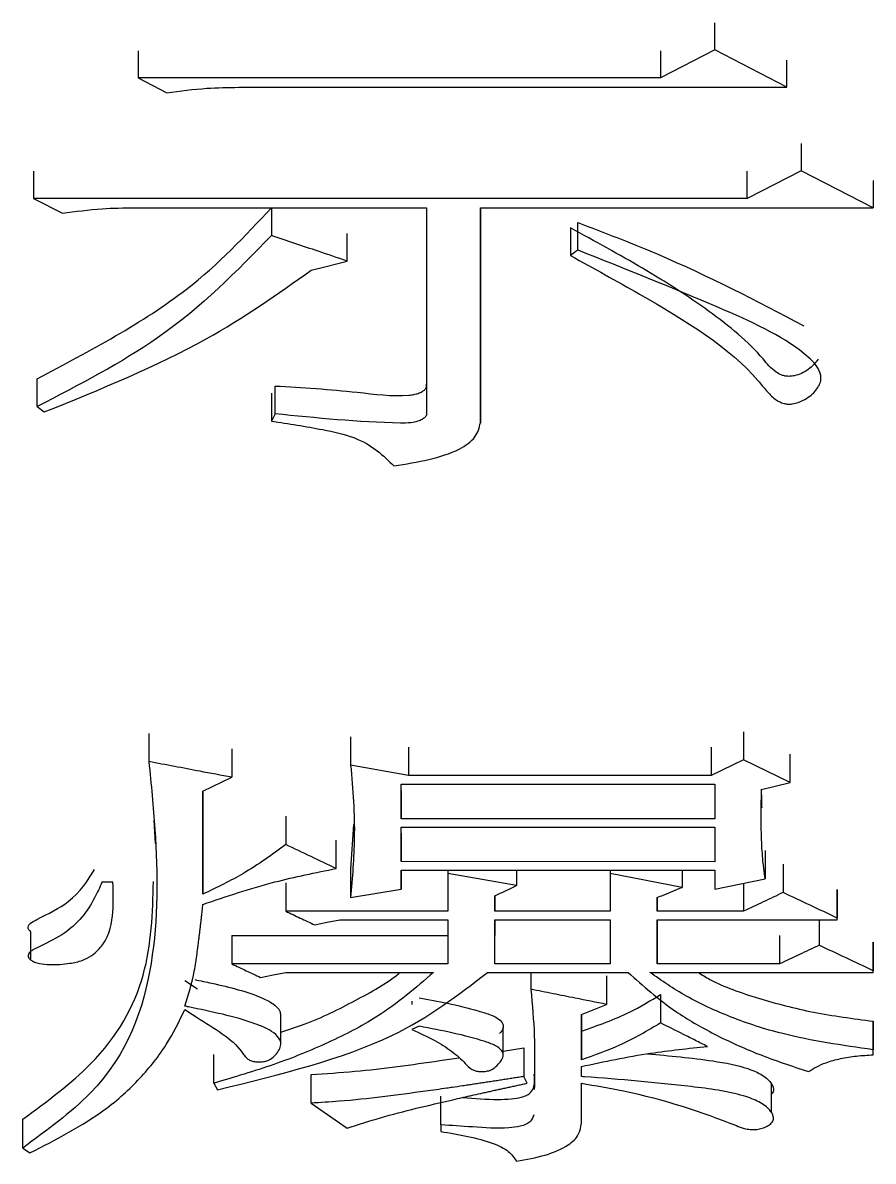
# Model space of a CAD drawing. Header units: millimetres. Extents: x 2126 to 3741, y 477 to 1658.
# Drawn here: x 2355.488 to 2358.041, y 823.258 to 826.674 of the extents above; entities that cross this region are included whole.
import ezdxf

# ---------------------------------------------------------------- set-up
doc = ezdxf.new("R2010")
doc.units = ezdxf.units.MM

msp = doc.modelspace()

# ---------------------------------------------------------------- linework, layer by layer
at = {"color": 7, "linetype": 'Continuous', "lineweight": 25}
for p, q in [((2357.565, 826.5925), (2357.565, 826.674)), ((2355.8342, 826.59), (2355.8342, 826.5084)), ((2357.565, 826.5925), (2357.4027, 826.5084)), ((2357.4027, 826.59), (2357.4027, 826.5084)), ((2357.7813, 826.4804), (2357.565, 826.5925)), ((2357.7813, 826.4804), (2357.7813, 826.5621)), ((2355.8342, 826.5084), (2355.9207, 826.4636)), ((2357.8246, 826.3117), (2357.8246, 826.2297)), ((2357.8246, 826.2297), (2357.6623, 826.1465)), ((2358.0409, 826.1189), (2357.8246, 826.2297)), ((2355.5205, 826.2288), (2355.5205, 826.1466)), ((2357.6623, 826.1465), (2357.6623, 826.2288)), ((2358.0409, 826.2011), (2358.0409, 826.1189)), ((2355.5205, 826.1466), (2355.607, 826.1023)), ((2357.6623, 826.1465), (2355.5205, 826.1466)), ((2355.8234, 826.1189), (2356.6996, 826.1189)), ((2356.2344, 826.1188), (2356.2344, 826.0361)), ((2356.6996, 826.1189), (2356.6996, 825.5062)), ((2356.8618, 826.1189), (2358.0409, 826.1189)), ((2356.8618, 825.4738), (2356.8618, 826.1189)), ((2356.8618, 826.1189), (2356.8618, 825.5572)), ((2357.1323, 826.0583), (2357.1323, 825.9756)), ((2357.1539, 825.9921), (2357.1539, 826.0748)), ((2356.4616, 825.959), (2356.4616, 826.0415)), ((2355.5313, 825.5225), (2355.5313, 825.6058)), ((2356.2453, 825.5009), (2356.2453, 825.5842)), ((2356.6996, 825.5896), (2356.6996, 825.5062)), ((2356.8618, 825.5572), (2356.8618, 825.4738)), ((2355.5313, 825.5225), (2355.5529, 825.5063)), ((2356.2453, 825.5009), (2356.2344, 825.4792)), ((2355.8666, 824.542), (2355.8666, 824.4573)), ((2356.4724, 824.5315), (2356.4724, 824.4469)), ((2357.6515, 824.5471), (2357.6515, 824.4625)), ((2356.1155, 824.4952), (2356.1155, 824.4105)), ((2356.6455, 824.5004), (2356.6455, 824.4157)), ((2357.5542, 824.5004), (2357.5542, 824.4157)), ((2357.6515, 824.4625), (2357.5542, 824.4157)), ((2357.7921, 824.3949), (2357.6515, 824.4625)), ((2357.7921, 824.3949), (2357.7921, 824.4796)), ((2356.6455, 824.4157), (2356.4724, 824.4469)), ((2356.0289, 824.3689), (2356.1155, 824.4105)), ((2356.6239, 824.3897), (2357.565, 824.3897)), ((2356.6239, 824.2861), (2356.6239, 824.3897)), ((2356.6239, 824.371), (2356.6239, 824.3897)), ((2357.5542, 824.4157), (2356.6455, 824.4157)), ((2357.565, 824.3897), (2357.565, 824.2861)), ((2357.7056, 824.3741), (2357.7921, 824.3949)), ((2356.0289, 824.0596), (2356.0289, 824.3689)), ((2356.0289, 824.3689), (2356.0289, 824.1448)), ((2356.6239, 824.371), (2356.6239, 824.2861)), ((2355.8865, 824.212), (2355.8823, 824.282)), ((2357.565, 824.2861), (2356.6239, 824.2861)), ((2356.4807, 824.269), (2356.4724, 824.1346)), ((2356.6239, 824.2602), (2357.565, 824.2602)), ((2356.6239, 824.1572), (2356.6239, 824.2602)), ((2356.6239, 824.2422), (2356.6239, 824.2602)), ((2357.565, 824.2602), (2357.565, 824.1571)), ((2356.4292, 824.1366), (2356.4292, 824.2217)), ((2356.6239, 824.2422), (2356.6239, 824.1572)), ((2357.7164, 824.1909), (2357.7164, 824.1058)), ((2357.565, 824.1571), (2356.6239, 824.1572)), ((2357.7705, 824.1499), (2357.7705, 824.0647)), ((2356.0289, 824.1448), (2356.0289, 824.0596)), ((2356.4724, 824.1346), (2356.4724, 824.0494)), ((2356.6239, 824.1315), (2357.565, 824.1314)), ((2356.6239, 824.075), (2356.6239, 824.1315)), ((2356.6239, 824.1315), (2356.6239, 824.075)), ((2356.7645, 824.1315), (2356.7645, 824.1212)), ((2356.7645, 824.1212), (2356.7645, 824.0084)), ((2356.97, 824.1314), (2356.97, 824.0852)), ((2357.2513, 824.1314), (2357.2513, 824.1212)), ((2357.2513, 824.1212), (2357.2513, 824.0084)), ((2357.4676, 824.1314), (2357.4676, 824.0801)), ((2357.565, 824.1314), (2357.565, 824.075)), ((2355.7585, 824.0955), (2355.726, 824.0955)), ((2356.2777, 824.0937), (2356.2777, 824.0084)), ((2357.565, 824.075), (2357.7164, 824.1058)), ((2357.6515, 824.0926), (2357.6515, 824.0084)), ((2355.7603, 824.0475), (2355.7603, 824.048)), ((2356.4724, 824.0494), (2356.6239, 824.075)), ((2356.9051, 824.0084), (2356.9051, 824.0545)), ((2356.9051, 824.0545), (2356.9051, 824.0084)), ((2357.3919, 824.0084), (2357.3919, 824.0494)), ((2357.3919, 824.0494), (2357.3919, 824.0084)), ((2357.9328, 824.0733), (2357.9328, 823.988)), ((2357.9328, 824.0682), (2357.9328, 824.0733)), ((2357.9328, 823.9829), (2357.9328, 824.0682)), ((2356.7645, 824.0084), (2356.2777, 824.0084)), ((2356.44, 823.9829), (2356.7645, 823.9829)), ((2356.7645, 823.9829), (2356.7645, 823.8504)), ((2357.2513, 824.0084), (2356.9051, 824.0084)), ((2356.9051, 823.9829), (2357.2513, 823.9829)), ((2356.9051, 823.8504), (2356.9051, 823.9829)), ((2356.9051, 823.9829), (2356.9051, 823.9359)), ((2357.2513, 823.9829), (2357.2513, 823.8504)), ((2357.6515, 824.0084), (2357.3919, 824.0084)), ((2357.3919, 823.9829), (2357.9328, 823.9829)), ((2357.3919, 823.8504), (2357.3919, 823.9829)), ((2357.3919, 823.9829), (2357.3919, 823.9359)), ((2357.8787, 823.9829), (2357.8787, 823.9064)), ((2357.9328, 823.9829), (2357.9328, 823.988)), ((2355.5118, 823.9481), (2355.5118, 823.8621)), ((2356.1155, 823.9359), (2356.7645, 823.9359)), ((2356.9051, 823.8504), (2356.9051, 823.9359)), ((2357.3919, 823.9359), (2357.3919, 823.8504)), ((2357.7597, 823.9359), (2357.7597, 823.8504)), ((2358.041, 823.9156), (2358.041, 823.8301)), ((2358.041, 823.9106), (2358.041, 823.9156)), ((2358.041, 823.825), (2358.041, 823.9106)), ((2356.7645, 823.8504), (2356.1155, 823.8504)), ((2357.2513, 823.8504), (2356.9051, 823.8504)), ((2357.7597, 823.8504), (2357.3919, 823.8504)), ((2356.2777, 823.8251), (2356.7212, 823.8251)), ((2356.8835, 823.8251), (2357.3054, 823.825)), ((2357.0133, 823.8251), (2357.0133, 823.7744)), ((2357.2405, 823.8145), (2357.2405, 823.7288)), ((2357.3703, 823.825), (2358.041, 823.825)), ((2358.041, 823.825), (2358.041, 823.8301)), ((2356.0127, 823.7744), (2355.9749, 823.7994)), ((2356.6564, 823.7389), (2356.6564, 823.7289)), ((2357.1648, 823.6985), (2357.2405, 823.7288)), ((2356.2627, 823.6104), (2356.2627, 823.6967)), ((2357.1648, 823.5626), (2357.1648, 823.6985)), ((2357.1648, 823.6985), (2357.1648, 823.6485)), ((2356.678, 823.6632), (2356.6564, 823.6532)), ((2356.9303, 823.5728), (2356.9303, 823.6592)), ((2357.1648, 823.6485), (2357.1648, 823.5626)), ((2358.041, 823.5777), (2358.041, 823.6635)), ((2356.9303, 823.589), (2356.9917, 823.5984)), ((2356.9917, 823.5984), (2356.9917, 823.5125)), ((2358.041, 823.5777), (2358.041, 823.5927)), ((2357.0239, 823.5594), (2357.0239, 823.4958)), ((2357.1648, 823.5125), (2357.1648, 823.5425)), ((2357.1648, 823.5125), (2357.1648, 823.5425)), ((2356.3535, 823.4325), (2356.3535, 823.5185)), ((2357.0025, 823.4924), (2356.9917, 823.5125)), ((2356.0614, 823.4925), (2356.0722, 823.4725)), ((2357.1648, 823.3727), (2357.1648, 823.4925)), ((2357.7354, 823.4047), (2357.7354, 823.4913)), ((2356.3535, 823.4325), (2356.4616, 823.3577)), ((2356.7429, 823.3676), (2356.7429, 823.4537)), ((2357.1648, 823.3727), (2357.1648, 823.4588)), ((2355.4882, 823.298), (2355.4882, 823.3842)), ((2356.7429, 823.3676), (2356.7429, 823.3478))]:
    msp.add_line(p, q, dxfattribs=at)
at = {"color": 7, "linetype": 'Continuous', "lineweight": 25, "flags": 128}
for points in [[(2357.4027, 826.5084), (2356.8557, 826.5084), (2355.8342, 826.5084)], [(2356.1371, 826.4804), (2356.684, 826.4804), (2357.7813, 826.4804)], [(2357.1539, 825.9921), (2357.1484, 825.9879), (2357.1404, 825.9817), (2357.1323, 825.9756)], [(2356.3534, 825.9315), (2356.399, 825.9431), (2356.4303, 825.9511), (2356.4616, 825.959)], [(2356.2344, 825.5624), (2356.2344, 825.5287), (2356.2344, 825.504), (2356.2344, 825.4792)], [(2356.2777, 824.2936), (2356.2777, 824.2722), (2356.2777, 824.2507), (2356.2777, 824.2087)], [(2356.97, 824.0852), (2356.8673, 824.1032), (2356.7645, 824.1212)], [(2357.4676, 824.0801), (2357.3595, 824.1006), (2357.2513, 824.1212)], [(2356.3643, 823.9676), (2356.4021, 823.9752), (2356.44, 823.9829)], [(2356.1155, 823.9359), (2356.1155, 823.9146), (2356.1155, 823.8932), (2356.1155, 823.8718), (2356.1155, 823.8504)], [(2356.202, 823.8098), (2356.2399, 823.8174), (2356.2777, 823.8251)], [(2358.041, 823.6786), (2358.041, 823.65), (2358.041, 823.6214), (2358.041, 823.5927)], [(2358.041, 823.6635), (2358.041, 823.6686), (2358.041, 823.6719), (2358.041, 823.6753), (2358.041, 823.6786)], [(2356.0614, 823.4925), (2356.0614, 823.5279), (2356.0614, 823.5532), (2356.0614, 823.5784)], [(2355.4882, 823.2981), (2355.4989, 823.2906), (2355.5097, 823.2832)]]:
    msp.add_lwpolyline(points, dxfattribs=at)
at = {"color": 7, "linetype": 'Continuous', "lineweight": 25}
for points, knots in [([(2355.9207, 826.4636), (2355.9605, 826.4692), (2356.0316, 826.4791), (2356.1048, 826.48), (2356.1371, 826.4804)], [0, 0, 0, 0, 0.558835, 1, 1, 1, 1]), ([(2355.5313, 825.6058), (2355.6911, 825.6904), (2355.9741, 825.8401), (2356.1554, 826.0343), (2356.2344, 826.1188)], [0, 0, 0, 0, 0.564819, 1, 1, 1, 1]), ([(2355.607, 826.1023), (2355.6468, 826.1078), (2355.7179, 826.1177), (2355.7911, 826.1185), (2355.8234, 826.1189)], [0, 0, 0, 0, 0.558835, 1, 1, 1, 1]), ([(2357.876, 825.6645), (2357.8673, 825.6537), (2357.8546, 825.6379), (2357.8273, 825.6222), (2357.8081, 825.6153), (2357.791, 825.6128), (2357.7775, 825.6136), (2357.7629, 825.6179), (2357.7358, 825.6337), (2357.6815, 825.7043), (2357.5521, 825.8108), (2357.351, 825.9391), (2357.2054, 826.0185), (2357.1323, 826.0583)], [0, 0, 0, 0, 0.053519, 0.078913, 0.099418, 0.111233, 0.123161, 0.13324, 0.15266, 0.222251, 0.482284, 0.740165, 1, 1, 1, 1]), ([(2357.1539, 826.0748), (2357.2344, 826.044), (2357.4763, 825.9514), (2357.6901, 825.8397), (2357.8328, 825.7651)], [0, 0, 0, 0, 0.332449, 1, 1, 1, 1]), ([(2356.2344, 826.0361), (2356.1307, 825.929), (2355.9439, 825.736), (2355.6584, 825.5883), (2355.5313, 825.5225)], [0, 0, 0, 0, 0.554743, 1, 1, 1, 1]), ([(2356.4616, 825.959), (2356.4328, 825.9688), (2356.3805, 825.9865), (2356.3048, 826.0122), (2356.2578, 826.0282), (2356.2344, 826.0361)], [0, 0, 0, 0, 0.380598, 0.690299, 1, 1, 1, 1]), ([(2357.1323, 825.9756), (2357.2014, 825.9374), (2357.4092, 825.8226), (2357.626, 825.6898), (2357.7186, 825.5713), (2357.7392, 825.5497), (2357.7582, 825.5371), (2357.7717, 825.5314), (2357.7858, 825.5295), (2357.8003, 825.5305), (2357.8203, 825.5357), (2357.8481, 825.55), (2357.8752, 825.5749), (2357.888, 825.6069), (2357.8748, 825.6445), (2357.7895, 825.7255), (2357.5341, 825.841), (2357.2964, 825.9354), (2357.1543, 825.9919), (2357.1539, 825.9921)], [0, 0, 0, 0, 0.129751, 0.390615, 0.417722, 0.440785, 0.449026, 0.457344, 0.462695, 0.468033, 0.476543, 0.491684, 0.518141, 0.545407, 0.56857, 0.608449, 0.76773, 0.999424, 1, 1, 1, 1]), ([(2355.5529, 825.5063), (2355.7224, 825.575), (2356.0229, 825.6968), (2356.2531, 825.8603), (2356.3534, 825.9316)], [0, 0, 0, 0, 0.564156, 1, 1, 1, 1]), ([(2356.2453, 825.5842), (2356.3274, 825.5795), (2356.4608, 825.5717), (2356.601, 825.5516), (2356.6619, 825.5584), (2356.6754, 825.562), (2356.687, 825.5672), (2356.696, 825.5737), (2356.7001, 825.5802), (2356.7007, 825.5855), (2356.6998, 825.5882), (2356.6993, 825.5896)], [0, 0, 0, 0, 0.5054005, 0.8211614, 0.8510597, 0.8809448, 0.911279, 0.9411526, 0.9702444, 0.9848866, 1, 1, 1, 1]), ([(2356.2344, 825.4792), (2356.286, 825.4712), (2356.3704, 825.4581), (2356.485, 825.4332), (2356.5547, 825.3916), (2356.5865, 825.36), (2356.6022, 825.3444)], [0, 0, 0, 0, 0.34927, 0.57275, 0.788452, 1, 1, 1, 1]), ([(2356.6993, 825.5062), (2356.6999, 825.5043), (2356.7011, 825.5004), (2356.6986, 825.4937), (2356.692, 825.487), (2356.6777, 825.4788), (2356.653, 825.4727), (2356.5045, 825.4745), (2356.3697, 825.4882), (2356.2453, 825.5009)], [0, 0, 0, 0, 0.021761, 0.042896, 0.073473, 0.104863, 0.166644, 0.230755, 1, 1, 1, 1]), ([(2356.6022, 825.3444), (2356.6736, 825.3561), (2356.7717, 825.3722), (2356.8515, 825.4296), (2356.8584, 825.4592), (2356.8618, 825.4738)], [0, 0, 0, 0, 0.574617, 0.790317, 1, 1, 1, 1]), ([(2355.8666, 824.4573), (2355.8734, 824.3894), (2355.8936, 824.1857), (2355.8962, 823.8509), (2355.7827, 823.5139), (2355.5611, 823.3515), (2355.4882, 823.2981)], [0, 0, 0, 0, 0.166223, 0.498407, 0.834985, 1, 1, 1, 1]), ([(2356.1155, 824.4105), (2356.0837, 824.4164), (2356.0264, 824.4272), (2355.9434, 824.4428), (2355.8922, 824.4525), (2355.8666, 824.4573)], [0, 0, 0, 0, 0.382595, 0.691297, 1, 1, 1, 1]), ([(2356.4724, 824.4469), (2356.4757, 824.4104), (2356.4822, 824.3374), (2356.4852, 824.2046), (2356.4774, 824.109), (2356.4724, 824.0494)], [0, 0, 0, 0, 0.273666, 0.547375, 1, 1, 1, 1]), ([(2357.7164, 824.1058), (2357.7151, 824.1159), (2357.7131, 824.1311), (2357.709, 824.1667), (2357.707, 824.1948), (2357.7059, 824.2203), (2357.7056, 824.228), (2357.7054, 824.2356), (2357.7052, 824.2433), (2357.705, 824.251), (2357.7049, 824.2587), (2357.7047, 824.2663), (2357.7047, 824.2766), (2357.7046, 824.2868), (2357.7046, 824.2971), (2357.7047, 824.3047), (2357.7047, 824.3111), (2357.7048, 824.3163), (2357.7048, 824.3214), (2357.7049, 824.3265), (2357.7049, 824.3317), (2357.705, 824.3355), (2357.705, 824.3394), (2357.7051, 824.3432), (2357.7052, 824.3471), (2357.7052, 824.3509), (2357.7053, 824.3548), (2357.7053, 824.3586), (2357.7054, 824.3625), (2357.7055, 824.3676), (2357.7056, 824.3715), (2357.7056, 824.3741)], [0, 0, 0, 0, 0.114246, 0.171369, 0.39989, 0.428452, 0.457013, 0.485575, 0.514136, 0.542697, 0.571259, 0.59982, 0.628382, 0.685505, 0.714066, 0.742627, 0.771189, 0.785469, 0.79975, 0.828312, 0.842592, 0.856873, 0.871154, 0.885434, 0.899715, 0.913996, 0.928276, 0.942557, 0.956838, 0.971119, 1, 1, 1, 1]), ([(2357.7072, 824.3185), (2357.7066, 824.3349), (2357.706, 824.3531), (2357.7059, 824.3723), (2357.7058, 824.3742)], [0, 0, 0, 0, 0.900372, 1, 1, 1, 1]), ([(2356.2777, 824.2087), (2356.2367, 824.1785), (2356.1631, 824.1244), (2356.0702, 824.0795), (2356.0289, 824.0596)], [0, 0, 0, 0, 0.556386, 1, 1, 1, 1]), ([(2356.4292, 824.1366), (2356.4039, 824.1486), (2356.3534, 824.1726), (2356.303, 824.1966), (2356.2777, 824.2087)], [0, 0, 0, 0, 0.500003, 1, 1, 1, 1]), ([(2355.512, 823.9482), (2355.5116, 823.9484), (2355.5074, 823.9508), (2355.5042, 823.9568), (2355.5041, 823.9648), (2355.5121, 823.9746), (2355.5567, 823.997), (2355.6474, 824.0422), (2355.6828, 824.0998), (2355.7038, 824.1338)], [0, 0, 0, 0, 0.004285, 0.044915, 0.081169, 0.11319, 0.188589, 0.519994, 1, 1, 1, 1]), ([(2356.0289, 824.0289), (2356.0995, 824.0529), (2356.2261, 824.0959), (2356.3669, 824.1241), (2356.4292, 824.1366)], [0, 0, 0, 0, 0.557889, 1, 1, 1, 1]), ([(2355.4882, 823.3843), (2355.5613, 823.4381), (2355.7374, 823.5678), (2355.8731, 823.815), (2355.8779, 824.0035), (2355.8803, 824.0975)], [0, 0, 0, 0, 0.261969, 0.631985, 1, 1, 1, 1]), ([(2355.726, 824.0955), (2355.719, 824.0799), (2355.6943, 824.0247), (2355.6414, 823.9509), (2355.5503, 823.9087), (2355.5156, 823.8908), (2355.5062, 823.883), (2355.5035, 823.8753), (2355.5057, 823.8683), (2355.5124, 823.8615), (2355.5235, 823.8556), (2355.5426, 823.8503), (2355.5792, 823.8475), (2355.6238, 823.8499), (2355.668, 823.86), (2355.7034, 823.8791), (2355.7476, 823.927), (2355.7612, 824.0028), (2355.7602, 824.0656), (2355.7585, 824.0952), (2355.7585, 824.0955)], [0, 0, 0, 0, 0.0801741, 0.2833022, 0.3768882, 0.3951622, 0.4106034, 0.4221834, 0.4337475, 0.4459485, 0.4596218, 0.4747566, 0.5015385, 0.5546435, 0.5898789, 0.6251459, 0.6851674, 0.8527528, 0.9985461, 1, 1, 1, 1]), ([(2356.9051, 824.0545), (2356.9105, 824.0571), (2356.9241, 824.0635), (2356.9457, 824.0737), (2356.9619, 824.0814), (2356.97, 824.0852)], [0, 0, 0, 0, 0.250001, 0.625, 1, 1, 1, 1]), ([(2357.3919, 824.0494), (2357.3982, 824.0519), (2357.414, 824.0583), (2357.4392, 824.0686), (2357.4582, 824.0763), (2357.4676, 824.0801)], [0, 0, 0, 0, 0.2500006, 0.6249998, 1, 1, 1, 1]), ([(2357.7705, 824.0647), (2357.7507, 824.0553), (2357.711, 824.0366), (2357.6714, 824.0178), (2357.6515, 824.0084)], [0, 0, 0, 0, 0.5, 1, 1, 1, 1]), ([(2357.9328, 823.988), (2357.9057, 824.0008), (2357.8516, 824.0263), (2357.7976, 824.0519), (2357.7705, 824.0647)], [0, 0, 0, 0, 0.499999, 1, 1, 1, 1]), ([(2355.9749, 823.7238), (2355.9856, 823.7586), (2356.0017, 823.8108), (2356.0093, 823.8682), (2356.0127, 823.8925), (2356.0139, 823.9013), (2356.0148, 823.908), (2356.0157, 823.9146), (2356.0165, 823.9212), (2356.0172, 823.9268), (2356.0179, 823.9323), (2356.0184, 823.9367), (2356.019, 823.9411), (2356.0195, 823.9456), (2356.02, 823.95), (2356.0207, 823.9555), (2356.0212, 823.96), (2356.0218, 823.9655), (2356.0224, 823.9699), (2356.0229, 823.9744), (2356.0234, 823.9788), (2356.0239, 823.9832), (2356.0245, 823.9888), (2356.025, 823.9932), (2356.0256, 823.9988), (2356.0261, 824.0032), (2356.0267, 824.0088), (2356.0272, 824.0132), (2356.0277, 824.0176), (2356.0282, 824.0225), (2356.0286, 824.0263), (2356.0289, 824.0289)], [0, 0, 0, 0, 0.346641, 0.519778, 0.56306, 0.584702, 0.606343, 0.627984, 0.649625, 0.671267, 0.682087, 0.703729, 0.714549, 0.72537, 0.747011, 0.757832, 0.779473, 0.790294, 0.811935, 0.822756, 0.833576, 0.855218, 0.866038, 0.887679, 0.8985, 0.920141, 0.930962, 0.952603, 0.963424, 0.974244, 1, 1, 1, 1]), ([(2356.2777, 824.0084), (2356.2922, 824.0016), (2356.321, 823.988), (2356.3498, 823.9744), (2356.3643, 823.9676)], [0, 0, 0, 0, 0.499999, 1, 1, 1, 1]), ([(2357.8787, 823.9064), (2357.8589, 823.897), (2357.8192, 823.8784), (2357.7795, 823.8597), (2357.7597, 823.8504)], [0, 0, 0, 0, 0.5, 1, 1, 1, 1]), ([(2358.041, 823.8301), (2358.0139, 823.8428), (2357.9598, 823.8682), (2357.9057, 823.8937), (2357.8787, 823.9064)], [0, 0, 0, 0, 0.499999, 1, 1, 1, 1]), ([(2356.1155, 823.8504), (2356.1299, 823.8437), (2356.1587, 823.8301), (2356.1876, 823.8166), (2356.202, 823.8098)], [0, 0, 0, 0, 0.499999, 1, 1, 1, 1]), ([(2356.7212, 823.8251), (2356.6677, 823.7786), (2356.5788, 823.7016), (2356.4073, 823.6128), (2356.2435, 823.5463), (2356.1223, 823.5105), (2356.0614, 823.4925)], [0, 0, 0, 0, 0.333002, 0.552476, 0.774971, 1, 1, 1, 1]), ([(2356.0722, 823.4725), (2356.2607, 823.5188), (2356.5921, 823.6004), (2356.7957, 823.7573), (2356.8835, 823.8251)], [0, 0, 0, 0, 0.568507, 1, 1, 1, 1]), ([(2356.2627, 823.6459), (2356.2865, 823.6534), (2356.3689, 823.6797), (2356.4862, 823.74), (2356.5828, 823.7927), (2356.6194, 823.8239), (2356.6207, 823.8251)], [0, 0, 0, 0, 0.167036, 0.578659, 0.984572, 1, 1, 1, 1]), ([(2357.3054, 823.825), (2357.35, 823.7849), (2357.4238, 823.7184), (2357.5623, 823.6386), (2357.6954, 823.5775), (2357.7958, 823.5442), (2357.8463, 823.5275)], [0, 0, 0, 0, 0.333809, 0.553089, 0.775219, 1, 1, 1, 1]), ([(2358.041, 823.5927), (2357.9481, 823.6062), (2357.7961, 823.6281), (2357.6119, 823.6887), (2357.477, 823.751), (2357.4057, 823.8005), (2357.3703, 823.825)], [0, 0, 0, 0, 0.347456, 0.568585, 0.785979, 1, 1, 1, 1]), ([(2357.5149, 823.825), (2357.5266, 823.8178), (2357.5772, 823.7865), (2357.6958, 823.746), (2357.8598, 823.7021), (2357.9803, 823.6864), (2358.041, 823.6786)], [0, 0, 0, 0, 0.089873, 0.388521, 0.692316, 1, 1, 1, 1]), ([(2356.0043, 823.8032), (2356.0214, 823.7997), (2356.0924, 823.785), (2356.1778, 823.7639), (2356.2412, 823.7313), (2356.2607, 823.7129), (2356.2613, 823.7008), (2356.2615, 823.6967)], [0, 0, 0, 0, 0.158992, 0.663262, 0.79699, 0.931822, 1, 1, 1, 1]), ([(2357.0133, 823.7744), (2357.0175, 823.7276), (2357.0254, 823.6411), (2357.0246, 823.5408), (2357.0238, 823.4875), (2357.0236, 823.4735)], [0, 0, 0, 0, 0.464001, 0.859611, 1, 1, 1, 1]), ([(2357.2405, 823.7288), (2357.2091, 823.7351), (2357.1555, 823.7458), (2357.0798, 823.761), (2357.0355, 823.7699), (2357.0133, 823.7744)], [0, 0, 0, 0, 0.414509, 0.707253, 1, 1, 1, 1]), ([(2356.678, 823.749), (2356.7064, 823.7437), (2356.7671, 823.7325), (2356.839, 823.7146), (2356.8911, 823.6989), (2356.9182, 823.6857), (2356.9302, 823.6716), (2356.9317, 823.6561), (2356.9239, 823.6473), (2356.9193, 823.642)], [0, 0, 0, 0, 0.252048, 0.537307, 0.665125, 0.75448, 0.84452, 0.907668, 1, 1, 1, 1]), ([(2357.1648, 823.6485), (2357.215, 823.6662), (2357.304, 823.6977), (2357.3728, 823.7404), (2357.4027, 823.759)], [0, 0, 0, 0, 0.56494, 1, 1, 1, 1]), ([(2357.4027, 823.759), (2357.4027, 823.7518), (2357.4027, 823.7374), (2357.4027, 823.7088), (2357.4027, 823.6874), (2357.4027, 823.6733)], [0, 0, 0, 0, 0.252509, 0.505009, 1, 1, 1, 1]), ([(2355.5097, 823.2832), (2355.589, 823.3243), (2355.7187, 823.3914), (2355.843, 823.5061), (2355.9236, 823.6075), (2355.9578, 823.6784), (2355.9748, 823.7137)], [0, 0, 0, 0, 0.345608, 0.56562, 0.783503, 1, 1, 1, 1]), ([(2355.9749, 823.7137), (2355.987, 823.7056), (2356.0478, 823.6654), (2356.1272, 823.6207), (2356.1547, 823.5718), (2356.168, 823.5615), (2356.1798, 823.5576), (2356.1933, 823.556), (2356.2073, 823.5565), (2356.221, 823.5594), (2356.2353, 823.5662), (2356.2521, 823.5825), (2356.2663, 823.604), (2356.2584, 823.6294), (2356.233, 823.652), (2356.145, 823.6887), (2356.0507, 823.708), (2355.9784, 823.723), (2355.9749, 823.7238)], [0, 0, 0, 0, 0.066061, 0.330698, 0.377872, 0.393648, 0.409584, 0.423627, 0.439084, 0.455682, 0.472085, 0.502894, 0.574478, 0.61493, 0.665656, 0.740076, 0.987057, 1, 1, 1, 1]), ([(2357.4027, 823.6733), (2357.3636, 823.6499), (2357.2931, 823.6079), (2357.2043, 823.5766), (2357.1648, 823.5626)], [0, 0, 0, 0, 0.555111, 1, 1, 1, 1]), ([(2357.5434, 823.6028), (2357.5313, 823.6088), (2357.5072, 823.6209), (2357.4603, 823.6444), (2357.4255, 823.6619), (2357.4027, 823.6733)], [0, 0, 0, 0, 0.25711, 0.51422, 1, 1, 1, 1]), ([(2356.6564, 823.6532), (2356.6793, 823.643), (2356.723, 823.6235), (2356.7767, 823.589), (2356.8117, 823.5588), (2356.8294, 823.5366), (2356.8471, 823.5293), (2356.8596, 823.5274), (2356.8733, 823.5275), (2356.8872, 823.5297), (2356.9013, 823.5355), (2356.9155, 823.5486), (2356.9282, 823.5637), (2356.9321, 823.5806), (2356.9244, 823.5932), (2356.9071, 823.6067), (2356.8578, 823.624), (2356.7806, 823.6439), (2356.7124, 823.6568), (2356.678, 823.6632)], [0, 0, 0, 0, 0.1174112, 0.2245147, 0.331514, 0.3850988, 0.4015022, 0.4179419, 0.4345933, 0.4539552, 0.4734629, 0.5034573, 0.5658247, 0.597867, 0.6299027, 0.6637876, 0.7181913, 0.8580637, 1, 1, 1, 1]), ([(2357.1648, 823.5425), (2357.2332, 823.5572), (2357.3558, 823.5835), (2357.4859, 823.5969), (2357.5434, 823.6028)], [0, 0, 0, 0, 0.55855, 1, 1, 1, 1]), ([(2356.3535, 823.5185), (2356.3975, 823.5214), (2356.5282, 823.53), (2356.6749, 823.5508), (2356.778, 823.5661), (2356.7972, 823.5689)], [0, 0, 0, 0, 0.292158, 0.868127, 1, 1, 1, 1]), ([(2357.3635, 823.5808), (2357.4293, 823.5748), (2357.5324, 823.5653), (2357.652, 823.5438), (2357.7102, 823.5175), (2357.7349, 823.4955), (2357.7422, 823.477), (2357.7417, 823.4662), (2357.7366, 823.4614), (2357.7354, 823.4603)], [0, 0, 0, 0, 0.408456, 0.640664, 0.758053, 0.875774, 0.935445, 0.984313, 1, 1, 1, 1]), ([(2357.8463, 823.5275), (2357.8628, 823.5371), (2357.8903, 823.5532), (2357.9427, 823.5668), (2357.9906, 823.5749), (2358.0241, 823.5767), (2358.041, 823.5777)], [0, 0, 0, 0, 0.330678, 0.55099, 0.77457, 1, 1, 1, 1]), ([(2356.9917, 823.5125), (2356.989, 823.5121), (2356.9837, 823.5112), (2356.9758, 823.51), (2356.9679, 823.5088), (2356.9573, 823.5071), (2356.9467, 823.5055), (2356.9361, 823.5038), (2356.9281, 823.5026), (2356.9175, 823.5009), (2356.9069, 823.4993), (2356.8963, 823.4977), (2356.8884, 823.4964), (2356.8778, 823.4948), (2356.8672, 823.4932), (2356.8539, 823.4912), (2356.8406, 823.4892), (2356.8247, 823.4868), (2356.8034, 823.4836), (2356.7822, 823.4805), (2356.7449, 823.4752), (2356.6327, 823.4597), (2356.4977, 823.4415), (2356.3816, 823.4342), (2356.3535, 823.4325)], [0, 0, 0, 0, 0.0126185, 0.025237, 0.0378555, 0.050474, 0.075711, 0.0883295, 0.100948, 0.1135665, 0.1388036, 0.1514221, 0.1640406, 0.1766591, 0.2018961, 0.2145146, 0.2397516, 0.2649886, 0.2902257, 0.3406999, 0.3659369, 0.4668868, 0.8709287, 1, 1, 1, 1]), ([(2356.8092, 823.4499), (2356.8443, 823.4469), (2356.8923, 823.4428), (2356.9517, 823.4445), (2356.9819, 823.4487), (2357.0023, 823.4562), (2357.0162, 823.4674), (2357.0265, 823.4888), (2357.0244, 823.5072), (2357.0231, 823.5195)], [0, 0, 0, 0, 0.3251761, 0.4452445, 0.5439626, 0.607769, 0.6715742, 0.7791974, 1, 1, 1, 1]), ([(2357.1648, 823.4925), (2357.2073, 823.4853), (2357.3755, 823.4571), (2357.5332, 823.4036), (2357.6505, 823.3574), (2357.6707, 823.3533), (2357.6882, 823.3532), (2357.7044, 823.356), (2357.72, 823.3614), (2357.7337, 823.3699), (2357.7417, 823.381), (2357.7418, 823.3956), (2357.7297, 823.4152), (2357.7003, 823.4375), (2357.6231, 823.4663), (2357.4419, 823.4898), (2357.2784, 823.5044), (2357.1678, 823.5122), (2357.1648, 823.5125)], [0, 0, 0, 0, 0.0991648, 0.3918226, 0.4130465, 0.4272002, 0.4391043, 0.4509682, 0.4644731, 0.480605, 0.4982384, 0.5146996, 0.5433991, 0.5863363, 0.6292669, 0.7524959, 0.9931071, 1, 1, 1, 1]), ([(2356.4616, 823.3577), (2356.4948, 823.3684), (2356.5963, 823.4009), (2356.7152, 823.4283), (2356.8026, 823.4484), (2356.8211, 823.4526), (2356.8396, 823.4568), (2356.8558, 823.4604), (2356.8698, 823.4635), (2356.8767, 823.465), (2356.886, 823.4671), (2356.8953, 823.4691), (2356.9046, 823.4712), (2356.9116, 823.4727), (2356.9209, 823.4747), (2356.9302, 823.4768), (2356.9395, 823.4788), (2356.9465, 823.4803), (2356.9558, 823.4823), (2356.9652, 823.4844), (2356.9745, 823.4864), (2356.9815, 823.4879), (2356.9908, 823.4899), (2356.9978, 823.4914), (2357.0025, 823.4924)], [0, 0, 0, 0, 0.194919, 0.596792, 0.647185, 0.672381, 0.697577, 0.74797, 0.760568, 0.773166, 0.785764, 0.81096, 0.823558, 0.836156, 0.848754, 0.873951, 0.886549, 0.899147, 0.911745, 0.936941, 0.949539, 0.962137, 0.974736, 1, 1, 1, 1]), ([(2357.0225, 823.3972), (2357.02, 823.3906), (2357.0162, 823.3804), (2357, 823.3688), (2356.9776, 823.3616), (2356.9229, 823.3554), (2356.8423, 823.3609), (2356.7746, 823.3655), (2356.7429, 823.3676)], [0, 0, 0, 0, 0.12079, 0.187477, 0.254407, 0.362664, 0.701018, 1, 1, 1, 1]), ([(2356.97, 823.2584), (2356.9996, 823.2638), (2357.0578, 823.2743), (2357.1246, 823.3025), (2357.1602, 823.3377), (2357.1632, 823.3611), (2357.1648, 823.3727)], [0, 0, 0, 0, 0.291567, 0.574035, 0.788626, 1, 1, 1, 1]), ([(2356.7429, 823.3478), (2356.798, 823.3384), (2356.874, 823.3256), (2356.9498, 823.2897), (2356.9634, 823.2687), (2356.97, 823.2584)], [0, 0, 0, 0, 0.572071, 0.789697, 1, 1, 1, 1])]:
    msp.add_open_spline(points, degree=3, knots=knots, dxfattribs=at)

doc.saveas('drawing.dxf')
